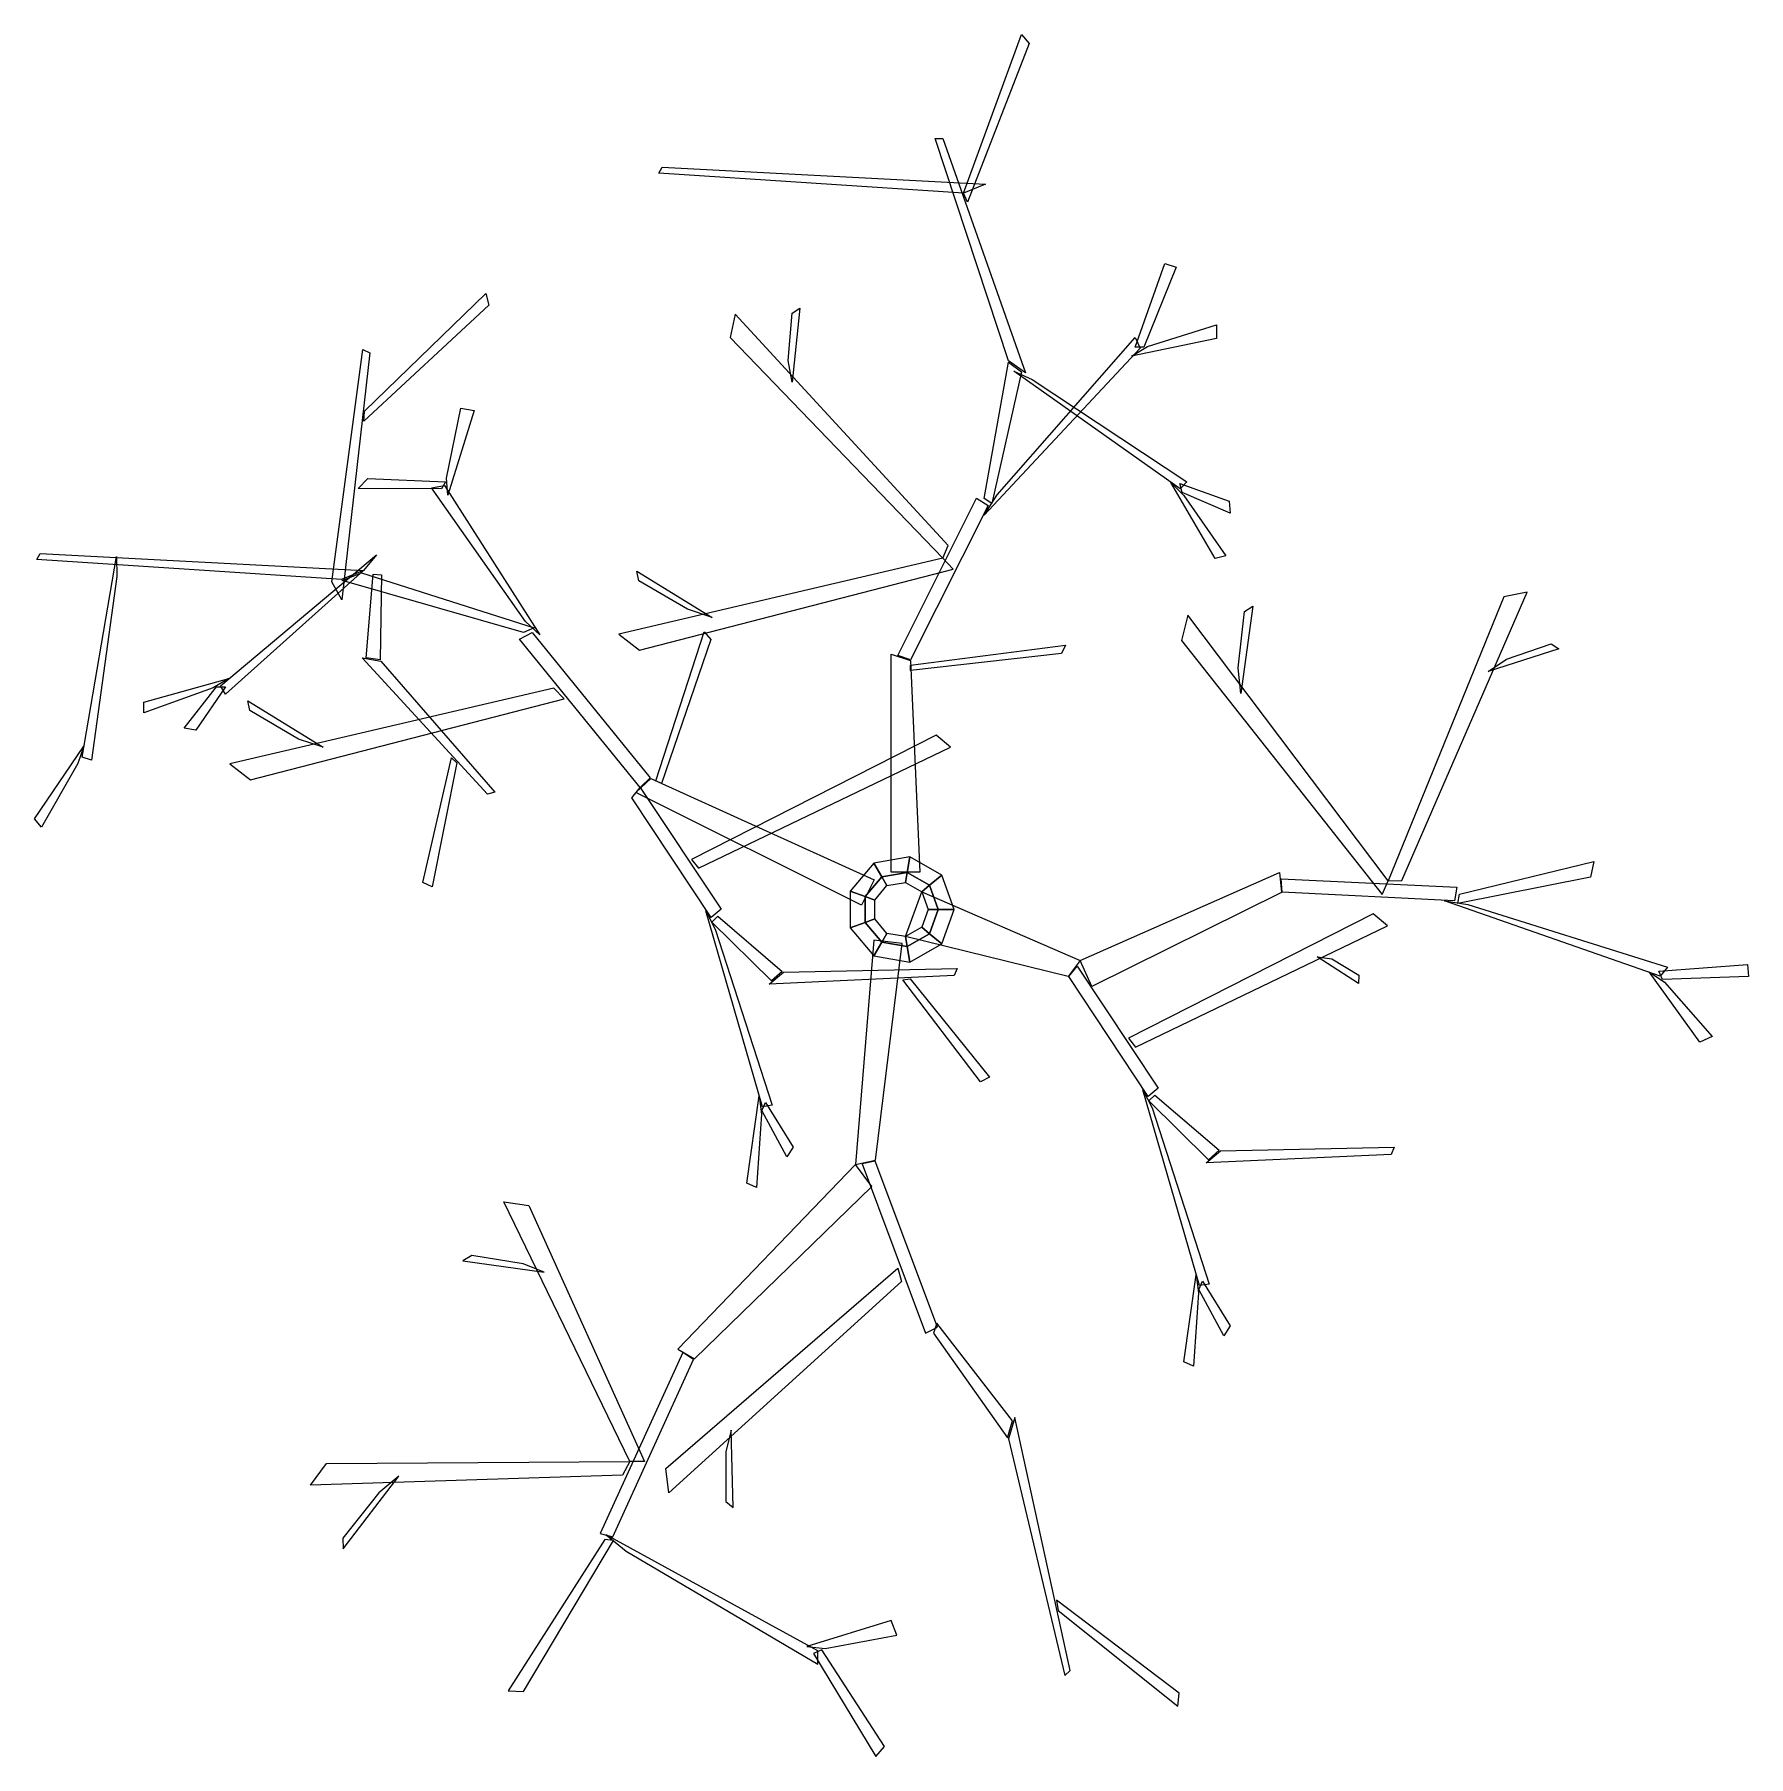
# Model space of a CAD drawing. Extents: x -1.25 to 1.51, y -1.38 to 1.4.
import ezdxf

# ---------------------------------------------------------------- set-up
doc = ezdxf.new("R2010")
doc.units = 0
doc.header["$MEASUREMENT"] = 0
doc.layers.get('0').update_dxf_attribs({"linetype": 'CONTINUOUS'})

msp = doc.modelspace()

# ---------------------------------------------------------------- linework, layer by layer
at = {"color": 34, "linetype": 'CONTINUOUS'}
for points in [[(0.2473, 1.1423, 3.2512), (0.341, 1.3984, 3.6781), (0.3535, 1.3836, 3.6536), (0.2536, 1.1275, 3.2267)], [(0.3202, 0.8714, 2.7999), (0.2015, 1.2306, 3.3984), (0.214, 1.2306, 3.3984), (0.3472, 0.8523, 2.768)], [(0.2473, 1.1423, 3.2512), (-0.2445, 1.1746, 3.5354), (-0.2389, 1.1843, 3.5447), (0.2828, 1.1566, 3.2516)], [(0.5242, 0.8935, 2.5597), (0.5721, 1.0288, 2.9503), (0.5908, 1.0225, 2.9323), (0.5387, 0.8935, 2.5597)], [(-0.7199, 0.7904, 2.6052), (-0.524, 0.9801, 3.0321), (-0.5191, 0.9614, 3.0076), (-0.7206, 0.7744, 2.5807)], [(0.2224, 0.5733, 2.1897), (-0.1211, 0.9467, 2.6255), (-0.1294, 0.9092, 2.5817), (0.214, 0.5528, 2.1658)], [(-0.0357, 0.872, 2.5525), (-0.0295, 0.9483, 2.704), (-0.017, 0.9563, 2.72), (-0.0295, 0.8373, 2.4834)], [(0.5442, 0.8946, 2.5559), (0.6557, 0.9298, 2.5145), (0.6557, 0.9077, 2.4886), (0.5188, 0.8791, 2.5566)], [(-0.7723, 0.5149, 2.1539), (-0.7226, 0.8899, 2.7524), (-0.7113, 0.8844, 2.7524), (-0.7563, 0.4859, 2.122)], [(0.3015, 0.6551, 2.2852), (0.5242, 0.9092, 2.5817), (0.5325, 0.8922, 2.5618), (0.2806, 0.6227, 2.2474)], [(0.2806, 0.6495, 2.2801), (0.3202, 0.8692, 2.803), (0.341, 0.8537, 2.766), (0.2931, 0.6412, 2.2602)], [(0.3584, 0.8412, 2.7999), (0.6078, 0.6764, 3.1958), (0.597, 0.6649, 3.1693), (0.3285, 0.8549, 2.7494)], [(-0.5872, 0.6819, 2.1527), (-0.5644, 0.7953, 2.2029), (-0.5425, 0.7915, 2.1773), (-0.5849, 0.6547, 2.1326)], [(-0.5955, 0.6648, 2.141), (-0.7297, 0.6656, 2.5407), (-0.7141, 0.6818, 2.5379), (-0.589, 0.6761, 2.1519)], [(-0.4596, 0.4508, 1.7024), (-0.6114, 0.6666, 2.1624), (-0.5908, 0.6702, 2.1489), (-0.4368, 0.4291, 1.6494)], [(0.6031, 0.6544, 3.1647), (0.6706, 0.5569, 3.1398), (0.6537, 0.5524, 3.1053), (0.582, 0.6752, 3.1587)], [(0.5964, 0.6734, 3.1679), (0.6763, 0.6449, 3.6035), (0.6779, 0.6259, 3.5834), (0.6001, 0.6593, 3.1679)], [(0.1412, 0.396, 1.9827), (0.2682, 0.65, 2.2792), (0.2869, 0.6381, 2.2653), (0.162, 0.3891, 1.9748)], [(-0.7568, 0.5187, 2.0715), (-1.2487, 0.5511, 2.3556), (-1.2431, 0.5608, 2.3649), (-0.7214, 0.5331, 2.0718)], [(-1.1197, 0.5232, 2.3486), (-1.1606, 0.2271, 2.7446), (-1.1756, 0.2319, 2.718), (-1.1203, 0.556, 2.2981)], [(-0.7214, 0.5331, 2.0718), (-0.9441, 0.3337, 2.4678), (-0.9524, 0.3471, 2.4412), (-0.7005, 0.5585, 2.0213)], [(-0.4632, 0.4328, 1.6826), (-0.756, 0.517, 2.075), (-0.7247, 0.5293, 2.0649), (-0.4458, 0.4405, 1.6781)], [(0.214, 0.5528, 2.1658), (-0.3091, 0.4304, 2.4869), (-0.2757, 0.4044, 2.4546), (0.2306, 0.5353, 2.1482)], [(-0.1984, 0.4705, 2.4367), (-0.2769, 0.5167, 2.5638), (-0.2798, 0.5321, 2.5772), (-0.1585, 0.4575, 2.3787)], [(-0.6924, 0.5259, 2.0649), (-0.6942, 0.3891, 2.6648), (-0.7168, 0.3922, 2.6224), (-0.7058, 0.5273, 2.0421)], [(0.6907, 0.3762, 3.4501), (0.7012, 0.4667, 3.5772), (0.7142, 0.4757, 3.5906), (0.695, 0.3345, 3.3921)], [(0.9549, 0.033, 3.2031), (1.1575, 0.4981, 3.6389), (1.1199, 0.4906, 3.5951), (0.9328, 0.0323, 3.1792)], [(0.9328, 0.0323, 3.1792), (0.6093, 0.4613, 3.5003), (0.599, 0.4202, 3.4681), (0.9234, 0.0101, 3.1616)], [(-0.2748, 0.1831, 1.4598), (-0.4694, 0.4224, 1.6783), (-0.4492, 0.4332, 1.668), (-0.2587, 0.1983, 1.4539)], [(-0.2495, 0.1937, 1.442), (-0.1714, 0.4339, 1.4858), (-0.1605, 0.4215, 1.4679), (-0.2404, 0.1892, 1.4301)], [(-0.6935, 0.3866, 2.6627), (-0.5092, 0.1753, 3.3958), (-0.5212, 0.1719, 3.3958), (-0.7232, 0.3921, 2.6237)], [(0.1308, 0.0462, 1.4032), (0.1308, 0.398, 1.9895), (0.162, 0.3877, 1.9723), (0.1766, 0.0462, 1.4032)], [(0.162, 0.3803, 1.96), (0.4118, 0.4127, 2.014), (0.4055, 0.3994, 1.9919), (0.162, 0.3715, 1.9453)], [(1.1237, 0.3899, 3.566), (1.196, 0.415, 3.7175), (1.2084, 0.4068, 3.7334), (1.0945, 0.3701, 3.4969)], [(-0.9642, 0.3439, 2.4366), (-1.0757, 0.3034, 2.4117), (-1.0757, 0.3208, 2.3772), (-0.9387, 0.359, 2.4306)], [(-0.9441, 0.3455, 2.4398), (-0.992, 0.2755, 2.8754), (-1.0107, 0.2787, 2.8553), (-0.9587, 0.3455, 2.4398)], [(-0.4139, 0.3434, 1.6123), (-0.9371, 0.221, 1.9334), (-0.9037, 0.195, 1.9011), (-0.3974, 0.3259, 1.5947)], [(-0.8263, 0.261, 1.8832), (-0.9048, 0.3073, 2.0103), (-0.9078, 0.3227, 2.0237), (-0.7865, 0.2481, 1.8252)], [(-0.1803, 0.0526, 1.7362), (0.2266, 0.2481, 2.3182), (0.203, 0.2676, 2.2597), (-0.1916, 0.0667, 1.7043)], [(-1.1825, 0.2218, 2.7134), (-1.2413, 0.1188, 2.6886), (-1.2526, 0.1321, 2.654), (-1.1728, 0.2498, 2.7074)], [(-0.5705, 0.2227, 3.2155), (-0.6104, 0.0227, 3.7383), (-0.6253, 0.0293, 3.7083), (-0.5794, 0.231, 3.1855)], [(0.0827, -0.0073, 0.9903), (-0.2818, 0.175, 1.4659), (-0.2572, 0.1976, 1.4519), (0.1032, 0.0337, 0.9903)], [(-0.2748, 0.1831, 1.4598), (-0.1438, -0.0137, 1.8558), (-0.1599, -0.027, 1.8372), (-0.2881, 0.1662, 1.4492)], [(0.1155, 0.0386, 0.406), (0.1026, 0.0609), (0.0646, 0.0156), (0.0888, 0.0067, 0.406)], [(0.1564, 0.0458, 0.406), (0.1609, 0.0711), (0.1026, 0.0609), (0.1155, 0.0386, 0.406)], [(0.1924, 0.025, 0.406), (0.2121, 0.0416), (0.1609, 0.0711), (0.1564, 0.0458, 0.406)], [(1.0482, 0.0105, 3.2935), (1.2651, 0.0632, 3.8164), (1.2593, 0.0379, 3.7795), (1.0456, -0.0043, 3.2736)], [(0.1236, 0.0245, 1.6239), (0.1155, 0.0386, 0.406), (0.0888, 0.0067, 0.406), (0.1041, 0.0012, 1.6239)], [(0.1536, 0.0298, 1.6239), (0.1564, 0.0458, 0.406), (0.1155, 0.0386, 0.406), (0.1236, 0.0245, 1.6239)], [(0.1799, 0.0146, 1.6239), (0.1924, 0.025, 0.406), (0.1564, 0.0458, 0.406), (0.1536, 0.0298, 1.6239)], [(0.2066, -0.014, 0.406), (0.2323, -0.014), (0.2121, 0.0416), (0.1924, 0.025, 0.406)], [(0.4358, -0.0964, 2.4166), (0.7575, 0.0459, 3.0029), (0.7607, 0.0132, 2.9857), (0.4543, -0.1382, 2.4166)], [(0.7599, 0.0355, 2.9961), (1.0436, 0.0222, 3.2926), (1.0402, 0.0002, 3.2787), (0.762, 0.0138, 2.9882)], [(0.0888, 0.0067, 0.406), (0.0646, 0.0156), (0.0646, -0.0436), (0.0888, -0.0348, 0.406)], [(0.1041, 0.0012, 1.6239), (0.0888, 0.0067, 0.406), (0.0888, -0.0348, 0.406), (0.1041, -0.0292, 1.6239)], [(0.1799, 0.0146, 1.6239), (0.4358, -0.0964, 2.4166), (0.4165, -0.122, 2.3956), (0.1536, -0.0578, 1.6239)], [(0.1903, -0.014, 1.6239), (0.2066, -0.014, 0.406), (0.1924, 0.025, 0.406), (0.1799, 0.0146, 1.6239)], [(-0.1536, -0.0458, 1.8638), (-0.0614, -0.3301, 2.2597), (-0.077, -0.3323, 2.2332), (-0.1684, -0.0164, 1.8133)], [(-0.1494, -0.0248, 1.8564), (-0.0456, -0.114, 2.4562), (-0.0625, -0.1293, 2.4139), (-0.159, -0.0343, 1.8336)], [(0.1799, -0.0426, 1.6239), (0.1924, -0.0531, 0.406), (0.2066, -0.014, 0.406), (0.1903, -0.014, 1.6239)], [(0.1924, -0.0531, 0.406), (0.2121, -0.0696), (0.2323, -0.014), (0.2066, -0.014, 0.406)], [(0.5252, -0.236, 2.6856), (0.9321, -0.0405, 3.2676), (0.9085, -0.021, 3.2092), (0.5138, -0.2219, 2.6537)], [(1.0617, -0.0062, 3.2986), (1.3841, -0.1072, 3.5951), (1.3719, -0.1217, 3.5752), (1.0237, -0.0003, 3.2608)], [(0.0888, -0.0348, 0.406), (0.0646, -0.0436), (0.1026, -0.0889), (0.1155, -0.0666, 0.406)], [(0.1041, -0.0292, 1.6239), (0.0888, -0.0348, 0.406), (0.1155, -0.0666, 0.406), (0.1236, -0.0525, 1.6239)], [(0.1236, -0.0525, 1.6239), (0.1155, -0.0666, 0.406), (0.1564, -0.0738, 0.406), (0.1536, -0.0578, 1.6239)], [(0.1536, -0.0578, 1.6239), (0.1564, -0.0738, 0.406), (0.1924, -0.0531, 0.406), (0.1799, -0.0426, 1.6239)], [(0.1564, -0.0738, 0.406), (0.1609, -0.0992), (0.2121, -0.0696), (0.1924, -0.0531, 0.406)], [(0.1028, -0.0635, 1.2721), (0.0731, -0.4257, 1.8385), (0.105, -0.4186, 1.82), (0.1483, -0.0687, 1.2694)], [(0.1155, -0.0666, 0.406), (0.1026, -0.0889), (0.1609, -0.0992), (0.1564, -0.0738, 0.406)], [(-0.0432, -0.1151, 2.4542), (0.237, -0.1093, 3.1873), (0.232, -0.1207, 3.1873), (-0.0665, -0.1343, 2.4151)], [(0.4307, -0.1055, 2.4092), (0.5617, -0.3023, 2.8052), (0.5456, -0.3156, 2.7866), (0.4174, -0.1224, 2.3986)], [(0.8419, -0.0939, 3.165), (0.8853, -0.1199, 3.3442), (0.885, -0.1335, 3.3631), (0.8185, -0.0904, 3.0832)], [(1.3698, -0.1136, 3.5732), (1.5129, -0.1026, 3.9638), (1.5147, -0.1223, 3.9457), (1.3757, -0.1269, 3.5732)], [(0.1614, -0.1259, 3.007), (0.2891, -0.2848, 3.5298), (0.2746, -0.292, 3.4998), (0.1494, -0.1274, 2.977)], [(1.3789, -0.1315, 3.5694), (1.4562, -0.2192, 3.5279), (1.4359, -0.2282, 3.502), (1.3544, -0.1145, 3.5701)], [(0.5519, -0.3344, 2.8132), (0.6441, -0.6187, 3.2092), (0.6285, -0.6209, 3.1826), (0.5371, -0.305, 2.7627)], [(-0.0787, -0.3444, 2.2286), (-0.0868, -0.4627, 2.2037), (-0.1027, -0.4556, 2.1692), (-0.0823, -0.315, 2.2226)], [(-0.0721, -0.3253, 2.2318), (-0.0274, -0.3974, 2.6674), (-0.038, -0.4133, 2.6473), (-0.078, -0.3387, 2.2318)], [(0.5561, -0.3135, 2.8058), (0.6599, -0.4026, 3.4056), (0.643, -0.4179, 3.3633), (0.5465, -0.3229, 2.783)], [(0.6623, -0.4037, 3.4036), (0.9425, -0.3979, 4.1367), (0.9375, -0.4093, 4.1367), (0.639, -0.4229, 3.3645)], [(0.0731, -0.4257, 1.8385), (-0.2136, -0.7235, 2.2998), (-0.1871, -0.7391, 2.2739), (0.0996, -0.4613, 1.8203)], [(0.0835, -0.4247, 1.8312), (0.1858, -0.698, 2.106), (0.2055, -0.6879, 2.0917), (0.1048, -0.4201, 1.8224)], [(-0.2915, -0.9052, 2.3916), (-0.495, -0.486, 2.9409), (-0.4544, -0.4919, 2.9042), (-0.2676, -0.9052, 2.3732)], [(-0.4634, -0.5857, 2.8377), (-0.5466, -0.5724, 2.9773), (-0.5609, -0.581, 2.987), (-0.4297, -0.5994, 2.77)], [(0.1475, -0.6146, 2.0235), (-0.2285, -0.9556, 2.4583), (-0.2333, -0.9165, 2.4171), (0.1411, -0.5928, 2.0012)], [(0.6268, -0.633, 3.178), (0.6187, -0.7513, 3.1531), (0.6028, -0.7442, 3.1186), (0.6232, -0.6036, 3.172)], [(0.6334, -0.6139, 3.1812), (0.678, -0.686, 3.6168), (0.6675, -0.7019, 3.5967), (0.6275, -0.6273, 3.1812)], [(0.1987, -0.6977, 2.1068), (0.3181, -0.8668, 2.6479), (0.3266, -0.8392, 2.6176), (0.2042, -0.6819, 2.091)], [(-0.2059, -0.7293, 2.2897), (-0.3393, -1.0211, 2.4511), (-0.3187, -1.0266, 2.4337), (-0.1883, -0.7404, 2.2758)], [(-0.1365, -0.8896, 2.3846), (-0.1363, -0.9694, 2.5314), (-0.1245, -0.9792, 2.5461), (-0.1276, -0.8543, 2.3171)], [(0.3199, -0.8683, 2.645), (0.4107, -1.2505, 3.2169), (0.4197, -1.2422, 3.2211), (0.33, -0.8341, 2.6216)], [(-0.3033, -0.9272, 2.4053), (-0.8067, -0.943, 2.853), (-0.781, -0.908, 2.825), (-0.2915, -0.9052, 2.3916)], [(-0.6964, -0.9553, 2.7705), (-0.7549, -1.029, 2.8913), (-0.7542, -1.046, 2.8993), (-0.6644, -0.9288, 2.7117)], [(-0.2972, -1.0495, 2.4429), (0.0119, -1.2321, 2.6599), (0.0122, -1.2105, 2.6501), (-0.3297, -1.0232, 2.4168)], [(-0.3317, -1.0307, 2.4471), (-0.4878, -1.275, 2.8694), (-0.463, -1.2762, 2.8302), (-0.3176, -1.0323, 2.4255)], [(0.4004, -1.1454, 3.0819), (0.5935, -1.2997, 3.55), (0.5953, -1.2789, 3.5291), (0.3976, -1.1289, 3.0589)], [(0.0239, -1.2069, 2.6458), (0.1398, -1.1852, 2.6135), (0.1305, -1.1615, 2.5986), (-0.0057, -1.2038, 2.6481)], [(0.0052, -1.2147, 2.6458), (0.1057, -1.3812, 2.9694), (0.12, -1.3651, 2.9588), (0.0184, -1.2088, 2.6488)]]:
    msp.add_3dface(points, dxfattribs=at)

doc.saveas('drawing.dxf')
